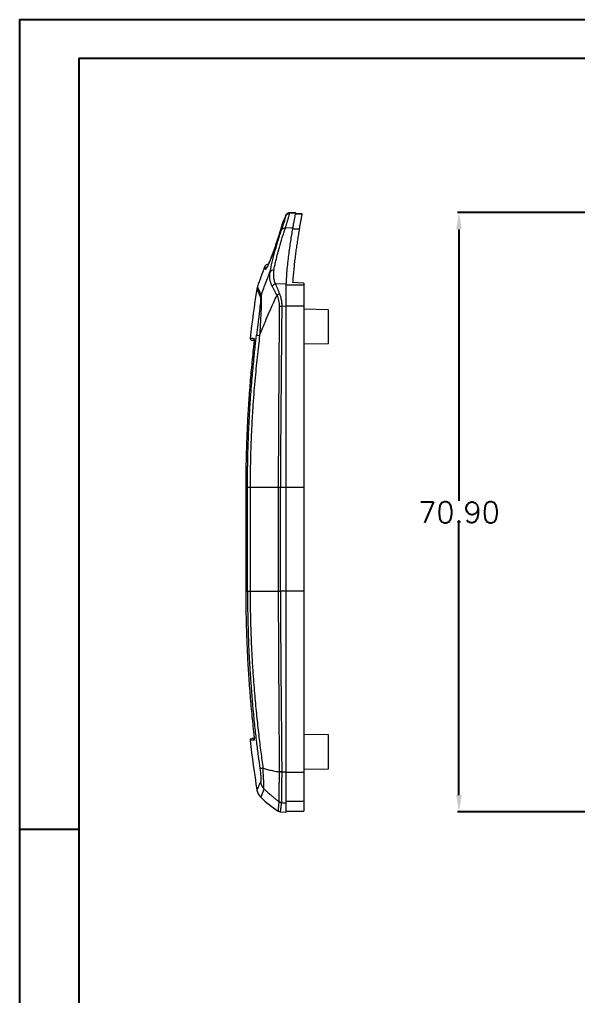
# Model space of a CAD drawing. Header units: inches. Extents: x 1127 to 2406, y 573 to 922.
# Drawn here: x 1510.2 to 1576.2, y 651.3 to 766.9 of the extents above; entities that cross this region are included whole.
import ezdxf

# ---------------------------------------------------------------- set-up
doc = ezdxf.new("R2010")
doc.units = ezdxf.units.IN
doc.styles.get("Standard").update_dxf_attribs({"font": 'txt', "bigfont": 'gbcbig.shx'})
doc.dimstyles.new('2.5', dxfattribs={"dimtxt": 2.5, "dimasz": 2, "dimexe": 0.18, "dimexo": 0.0625, "dimgap": 0.09, "dimtad": 0, "dimtih": 1, "dimtoh": 1, "dimzin": 0, "dimdsep": 46, "dimtxsty": 'Standard', "dimcen": 2, "dimadec": 0, "dimazin": 0, "dimtfac": 1, "dimtofl": 0, "dimtmove": 0, "dimatfit": 3, "dimfxl": 1, "dimtolj": 1, "dimtzin": 0, "dimarcsym": 0})

# ---------------------------------------------------------------- blocks, each defined once
blk = doc.blocks.new('*D139')
at = {"color": 0, "lineweight": -2}
for p, q in [((1596.38, 744.04), (1561.95, 744.04)), ((1562.13, 742.04), (1562.13, 709.93)), ((1562.13, 675.14), (1562.13, 707.25)), ((1596.38, 673.14), (1561.95, 673.14))]:
    blk.add_line(p, q, dxfattribs=at)
at = {"color": 0}
for points in [[(1561.8, 742.04), (1562.46, 742.04), (1562.13, 744.04)], [(1561.8, 675.14), (1562.46, 675.14), (1562.13, 673.14)]]:
    blk.add_solid(points, dxfattribs=at)
at = {"layer": 'Defpoints', "color": 0}
for p in [(1562.13, 744.04), (1596.44, 744.04), (1596.44, 673.14)]:
    blk.add_point(p, dxfattribs=at)
at = {"color": 0, "insert": (1562.13, 708.59), "char_height": 2.5, "attachment_point": 5}
blk.add_mtext('\\A1;70.90', dxfattribs=at)

msp = doc.modelspace()

# ---------------------------------------------------------------- linework, layer by layer
for p, q in [((1510.203, 766.869), (1781.232, 766.869)), ((1510.203, 766.869), (1510.203, 575.233)), ((1517.217, 762.307), (1776.67, 762.307)), ((1517.217, 762.307), (1517.217, 579.796)), ((1517.217, 671.051), (1510.203, 671.051)), ((1510.203, 663.953), (1510.203, 575.233))]:
    msp.add_line(p, q)
at = {"color": 7, "linetype": 'Continuous', "lineweight": 15}
for p, q in [((1541.678, 743.707), (1541.677, 743.709)), ((1542.813, 744.04), (1542.106, 744.003)), ((1542.107, 744.001), (1542.106, 744.003)), ((1542.115, 743.985), (1542.809, 744.021)), ((1542.782, 743.87), (1543.607, 743.87)), ((1543.607, 743.888), (1542.785, 743.888)), ((1541.266, 742.782), (1541.265, 742.785)), ((1542.481, 742.231), (1541.614, 742.196)), ((1542.46, 742.116), (1542.481, 742.231)), ((1542.46, 742.116), (1543.277, 742.116)), ((1540.722, 740.933), (1540.455, 740.091)), ((1540.789, 741.151), (1540.726, 740.959)), ((1540.789, 741.151), (1540.726, 740.959)), ((1540.439, 735.601), (1541.704, 735.633)), ((1543.804, 735.437), (1541.703, 735.437)), ((1543.804, 735.704), (1542.473, 735.751)), ((1543.804, 735.704), (1543.804, 735.437)), ((1541.19, 732.979), (1541.703, 732.992)), ((1543.804, 732.984), (1541.703, 732.984)), ((1546.704, 732.548), (1543.804, 732.599)), ((1546.704, 728.548), (1546.704, 732.548)), ((1543.804, 728.498), (1546.704, 728.548)), ((1536.934, 711.55), (1536.934, 699.247)), ((1536.935, 711.548), (1536.935, 699.248)), ((1536.935, 711.548), (1536.935, 711.548)), ((1537.138, 699.248), (1537.138, 711.548)), ((1537.45, 711.548), (1537.45, 699.248)), ((1540.777, 711.548), (1540.777, 699.248)), ((1541.036, 711.548), (1541.703, 711.548)), ((1541.036, 699.248), (1541.036, 711.548)), ((1541.703, 699.248), (1541.703, 711.548)), ((1541.703, 711.548), (1543.804, 711.548)), ((1543.804, 711.548), (1543.804, 699.248)), ((1536.935, 699.248), (1536.935, 699.248)), ((1536.935, 699.248), (1536.935, 699.248)), ((1537.138, 699.248), (1537.45, 699.248)), ((1537.45, 699.248), (1540.777, 699.248)), ((1541.703, 699.248), (1541.036, 699.248)), ((1543.804, 699.248), (1541.703, 699.248)), ((1537.592, 681.832), (1537.548, 681.799)), ((1546.704, 682.248), (1543.804, 682.299)), ((1546.704, 678.248), (1546.704, 682.248)), ((1543.804, 677.813), (1541.703, 677.813)), ((1543.804, 678.198), (1546.704, 678.248)), ((1543.804, 674.364), (1541.703, 674.364)), ((1541.003, 673.172), (1541.703, 673.135)), ((1541.703, 673.248), (1543.804, 673.248))]:
    msp.add_line(p, q, dxfattribs=at)
at = {"color": 8, "linetype": 'Continuous', "lineweight": 15}
for p, q in [((1541.686, 743.692), (1541.678, 743.707)), ((1542.115, 743.985), (1542.107, 744.001)), ((1541.273, 742.76), (1541.266, 742.782)), ((1540.747, 741.014), (1540.734, 740.976))]:
    msp.add_line(p, q, dxfattribs=at)
at = {"color": 7, "linetype": 'Continuous', "lineweight": 15}
for centre, radius, start, end in [((1633.337, 702.276), 100.59, 155.67522, 156.25172), ((1550.493, 743.873), 6.886, 179.87606, 180.02797), ((1633.337, 702.276), 100.59, 159.43005, 160.85502), ((1686.704, 699.248), 150.3, 186.73749, 189.00035)]:
    msp.add_arc(centre, radius, start, end, dxfattribs=at)
for points, knots in [([(1541.182, 742.016), (1541.199, 742.068), (1541.233, 742.17), (1541.281, 742.315), (1541.326, 742.454), (1541.369, 742.587), (1541.429, 742.775), (1541.501, 743.002), (1541.574, 743.24), (1541.629, 743.43), (1541.663, 743.555), (1541.68, 743.631), (1541.688, 743.676), (1541.686, 743.686), (1541.686, 743.692)], [0, 0, 0, 0, 0.05032533, 0.10042492, 0.15035863, 0.20018694, 0.24997079, 0.37521446, 0.49989831, 0.6246382, 0.74988319, 0.83288266, 0.91616023, 1, 1, 1, 1]), ([(1541.614, 742.196), (1541.619, 742.212), (1541.635, 742.267), (1541.666, 742.375), (1541.709, 742.517), (1541.756, 742.666), (1541.805, 742.831), (1541.871, 743.052), (1541.941, 743.287), (1542.002, 743.502), (1542.048, 743.667), (1542.082, 743.799), (1542.105, 743.897), (1542.117, 743.963), (1542.116, 743.978), (1542.115, 743.985)], [0, 0, 0, 0, 0.01435383, 0.05027666, 0.10031406, 0.15097321, 0.20063256, 0.2758509, 0.40169368, 0.50098553, 0.60045847, 0.70006525, 0.79987175, 0.89988732, 1, 1, 1, 1]), ([(1542.11, 744.003), (1542.065, 743.997), (1541.973, 743.986), (1541.847, 743.921), (1541.742, 743.828), (1541.697, 743.746), (1541.676, 743.706)], [0, 0, 0, 0, 0.245157, 0.5, 0.754843, 1, 1, 1, 1]), ([(1541.686, 743.692), (1541.721, 743.771), (1541.782, 743.846), (1541.936, 743.951), (1542.029, 743.98), (1542.115, 743.985)], [0, 0, 0, 0, 0.5, 0.5, 1, 1, 1, 1]), ([(1542.809, 744.021), (1542.809, 744.018), (1542.808, 744.012), (1542.803, 743.988), (1542.797, 743.953), (1542.788, 743.904), (1542.776, 743.839), (1542.761, 743.756), (1542.742, 743.655), (1542.709, 743.476), (1542.659, 743.206), (1542.592, 742.84), (1542.533, 742.519), (1542.496, 742.316), (1542.481, 742.231)], [0, 0, 0, 0, 0.0538806, 0.1100271, 0.1685465, 0.2295873, 0.2933296, 0.3598195, 0.4289889, 0.5007512, 0.6736848, 0.8138376, 0.922283, 1, 1, 1, 1]), ([(1542.809, 744.021), (1542.81, 744.027), (1542.812, 744.037), (1542.813, 744.039), (1542.813, 744.04)], [0, 0, 0, 0, 0.50005107, 1, 1, 1, 1]), ([(1543.277, 742.116), (1543.287, 742.174), (1543.309, 742.29), (1543.339, 742.451), (1543.367, 742.603), (1543.394, 742.745), (1543.419, 742.876), (1543.443, 742.998), (1543.464, 743.11), (1543.484, 743.213), (1543.503, 743.307), (1543.526, 743.427), (1543.552, 743.561), (1543.577, 743.691), (1543.594, 743.785), (1543.605, 743.848), (1543.607, 743.863), (1543.607, 743.87)], [0, 0, 0, 0, 0.0541177, 0.1073404, 0.1596529, 0.2110447, 0.261518, 0.3110776, 0.3597275, 0.4074713, 0.4543124, 0.5002544, 0.6016453, 0.7023112, 0.8022851, 0.9015375, 1, 1, 1, 1]), ([(1539.816, 737.047), (1539.861, 737.26), (1539.952, 737.686), (1540.101, 738.321), (1540.258, 738.95), (1540.425, 739.574), (1540.601, 740.193), (1540.786, 740.806), (1540.978, 741.413), (1541.114, 741.816), (1541.182, 742.016)], [0, 0, 0, 0, 0.1280478, 0.2552306, 0.3815453, 0.5069891, 0.631559, 0.7552524, 0.8780669, 1, 1, 1, 1]), ([(1540.254, 737.241), (1540.292, 737.42), (1540.367, 737.778), (1540.491, 738.314), (1540.621, 738.849), (1540.76, 739.383), (1540.963, 740.127), (1541.186, 740.878), (1541.406, 741.569), (1541.527, 741.942), (1541.591, 742.128), (1541.614, 742.196)], [0, 0, 0, 0, 0.1075976, 0.2151956, 0.3227931, 0.4303904, 0.5379879, 0.7729935, 0.8860945, 0.9584399, 1, 1, 1, 1]), ([(1540.747, 741.014), (1540.765, 741.07), (1540.802, 741.182), (1540.854, 741.341), (1540.903, 741.491), (1540.949, 741.634), (1540.992, 741.767), (1541.031, 741.893), (1541.068, 742.009), (1541.101, 742.117), (1541.132, 742.216), (1541.159, 742.307), (1541.183, 742.389), (1541.205, 742.463), (1541.223, 742.529), (1541.238, 742.586), (1541.251, 742.634), (1541.261, 742.675), (1541.268, 742.708), (1541.272, 742.733), (1541.274, 742.751), (1541.273, 742.757), (1541.273, 742.76)], [0, 0, 0, 0, 0.0541984, 0.1079637, 0.1612769, 0.2141432, 0.2665733, 0.3185704, 0.3701286, 0.4212405, 0.4719099, 0.522139, 0.5719229, 0.6212648, 0.670166, 0.7186236, 0.7666338, 0.814192, 0.8613028, 0.9079788, 0.9542189, 1, 1, 1, 1]), ([(1541.229, 742.565), (1541.224, 742.552), (1541.216, 742.524), (1541.164, 742.335), (1541.081, 742.061), (1540.974, 741.722), (1540.876, 741.418), (1540.81, 741.216), (1540.789, 741.151)], [0, 0, 0, 0, 0.1692313, 0.3663229, 0.5675193, 0.7524391, 0.9203361, 1, 1, 1, 1]), ([(1541.182, 742.016), (1541.189, 742.028), (1541.203, 742.053), (1541.231, 742.086), (1541.265, 742.116), (1541.312, 742.146), (1541.372, 742.174), (1541.436, 742.192), (1541.489, 742.198), (1541.529, 742.197), (1541.57, 742.195), (1541.6, 742.196), (1541.614, 742.196)], [0, 0, 0, 0, 0.0963894, 0.1954168, 0.2965108, 0.3990194, 0.5497213, 0.700219, 0.7755681, 0.8500923, 0.9266033, 1, 1, 1, 1]), ([(1541.267, 742.789), (1541.252, 742.75), (1541.221, 742.668), (1541.224, 742.575), (1541.226, 742.528)], [0, 0, 0, 0, 0.4849308, 1, 1, 1, 1]), ([(1542.46, 742.116), (1542.418, 741.883), (1542.331, 741.4), (1542.211, 740.649), (1542.093, 739.844), (1541.98, 738.986), (1541.874, 738.075), (1541.814, 737.45), (1541.782, 737.129)], [0, 0, 0, 0, 0.1404266, 0.2913508, 0.45277, 0.6246841, 0.8070945, 1, 1, 1, 1]), ([(1543.277, 742.116), (1543.236, 741.895), (1543.155, 741.451), (1543.044, 740.777), (1542.94, 740.092), (1542.843, 739.396), (1542.754, 738.689), (1542.672, 737.971), (1542.598, 737.241), (1542.53, 736.5), (1542.492, 736.002), (1542.473, 735.751)], [0, 0, 0, 0, 0.1043995, 0.2104572, 0.318182, 0.4275828, 0.5386676, 0.6514444, 0.7659206, 0.8821035, 1, 1, 1, 1]), ([(1540.734, 740.976), (1540.729, 740.965), (1540.722, 740.95), (1540.722, 740.932), (1540.723, 740.927)], [0, 0, 0, 0, 0.7136616, 1, 1, 1, 1]), ([(1539.72, 738.161), (1539.731, 738.187), (1539.772, 738.281), (1539.879, 738.536), (1539.998, 738.83), (1540.102, 739.1), (1540.163, 739.262), (1540.223, 739.421), (1540.271, 739.554), (1540.309, 739.661), (1540.338, 739.743), (1540.365, 739.822), (1540.417, 739.974), (1540.452, 740.085), (1540.479, 740.173)], [0, 0, 0, 0, 0.0408729, 0.1492256, 0.3711892, 0.4469392, 0.5219087, 0.5967354, 0.6720609, 0.7143727, 0.7560922, 0.7973284, 0.8381942, 1, 1, 1, 1]), ([(1540.479, 740.173), (1540.468, 740.15), (1540.454, 740.12), (1540.455, 740.088), (1540.455, 740.081)], [0, 0, 0, 0, 0.7909986, 1, 1, 1, 1]), ([(1540.239, 739.468), (1540.22, 739.414), (1540.171, 739.281), (1540.064, 739.003), (1539.932, 738.671), (1539.797, 738.344), (1539.723, 738.174), (1539.689, 738.098)], [0, 0, 0, 0, 0.1225144, 0.3008999, 0.5935722, 0.8180755, 1, 1, 1, 1]), ([(1539.602, 737.942), (1539.511, 737.937), (1539.413, 737.904), (1539.253, 737.787), (1539.192, 737.703), (1539.16, 737.618)], [0, 0, 0, 0, 0.5, 0.5, 1, 1, 1, 1]), ([(1539.689, 738.098), (1539.686, 738.091), (1539.667, 738.046), (1539.635, 737.976), (1539.584, 737.865), (1539.546, 737.781), (1539.526, 737.731), (1539.552, 737.721), (1539.558, 737.718)], [0, 0, 0, 0, 0.0290102, 0.1969248, 0.3560288, 0.5796477, 0.8935076, 1, 1, 1, 1]), ([(1539.759, 738.259), (1539.737, 738.207), (1539.684, 738.084), (1539.64, 737.987), (1539.614, 737.931)], [0, 0, 0, 0, 0.4218705, 1, 1, 1, 1]), ([(1540.254, 737.241), (1540.163, 737.247), (1540.066, 737.232), (1539.907, 737.162), (1539.848, 737.106), (1539.816, 737.047)], [0, 0, 0, 0, 0.5, 0.5, 1, 1, 1, 1]), ([(1540.254, 737.241), (1540.244, 737.192), (1540.225, 737.093), (1540.206, 736.944), (1540.195, 736.797), (1540.192, 736.652), (1540.198, 736.476), (1540.221, 736.271), (1540.27, 736.041), (1540.341, 735.817), (1540.407, 735.673), (1540.439, 735.601)], [0, 0, 0, 0, 0.0896754, 0.1784322, 0.2663879, 0.3536633, 0.440382, 0.5834964, 0.7240342, 0.8626436, 1, 1, 1, 1]), ([(1538.739, 734.273), (1538.844, 734.552), (1539.018, 735.018), (1539.296, 735.742), (1539.55, 736.387), (1539.735, 736.846), (1539.816, 737.047)], [0, 0, 0, 0, 0.3008094, 0.5015675, 0.7820224, 1, 1, 1, 1]), ([(1540.057, 735.335), (1540.034, 735.38), (1539.988, 735.471), (1539.93, 735.611), (1539.879, 735.756), (1539.837, 735.905), (1539.804, 736.059), (1539.78, 736.216), (1539.766, 736.377), (1539.762, 736.541), (1539.769, 736.707), (1539.786, 736.877), (1539.806, 736.99), (1539.816, 737.047)], [0, 0, 0, 0, 0.0823289, 0.1664565, 0.2523688, 0.3400447, 0.4294568, 0.5205707, 0.6133456, 0.707734, 0.8036817, 0.9011271, 1, 1, 1, 1]), ([(1541.782, 737.129), (1541.772, 737.015), (1541.752, 736.781), (1541.729, 736.418), (1541.711, 736.033), (1541.706, 735.769), (1541.704, 735.633)], [0, 0, 0, 0, 0.2274311, 0.4699089, 0.7274311, 1, 1, 1, 1]), ([(1538.311, 735.265), (1538.311, 735.264), (1538.312, 735.262), (1538.318, 735.248), (1538.327, 735.226), (1538.341, 735.195), (1538.359, 735.155), (1538.38, 735.106), (1538.405, 735.048), (1538.434, 734.982), (1538.466, 734.906), (1538.502, 734.823), (1538.542, 734.73), (1538.586, 734.629), (1538.633, 734.519), (1538.684, 734.402), (1538.721, 734.316), (1538.739, 734.273)], [0, 0, 0, 0, 0.0673703, 0.1346121, 0.2017318, 0.2687358, 0.3356306, 0.4024228, 0.4691188, 0.5357251, 0.6022482, 0.6686946, 0.7350707, 0.8013829, 0.8676376, 0.9338412, 1, 1, 1, 1]), ([(1540.439, 735.601), (1540.365, 735.581), (1540.287, 735.546), (1540.152, 735.452), (1540.095, 735.394), (1540.057, 735.335)], [0, 0, 0, 0, 0.5, 0.5, 1, 1, 1, 1]), ([(1540.615, 734.246), (1540.588, 734.302), (1540.533, 734.416), (1540.451, 734.581), (1540.369, 734.742), (1540.288, 734.898), (1540.209, 735.049), (1540.131, 735.196), (1540.082, 735.289), (1540.057, 735.335)], [0, 0, 0, 0, 0.13976651, 0.28040019, 0.42201149, 0.56469867, 0.70854709, 0.85362838, 1, 1, 1, 1]), ([(1540.439, 735.601), (1540.456, 735.563), (1540.49, 735.484), (1540.546, 735.354), (1540.607, 735.211), (1540.691, 735.011), (1540.797, 734.752), (1540.883, 734.533), (1540.926, 734.424)], [0, 0, 0, 0, 0.111255, 0.2310477, 0.3594206, 0.4963819, 0.7475831, 1, 1, 1, 1]), ([(1541.703, 732.992), (1541.703, 733.062), (1541.703, 733.201), (1541.703, 733.407), (1541.702, 733.613), (1541.702, 733.816), (1541.702, 734.017), (1541.702, 734.214), (1541.702, 734.407), (1541.702, 734.595), (1541.702, 734.777), (1541.702, 734.953), (1541.703, 735.122), (1541.703, 735.284), (1541.703, 735.386), (1541.703, 735.437)], [0, 0, 0, 0, 0.0762758, 0.152997, 0.2300751, 0.307419, 0.3849354, 0.4625299, 0.5401076, 0.6175735, 0.6948335, 0.7717951, 0.8483679, 0.9244642, 1, 1, 1, 1]), ([(1543.804, 735.437), (1543.804, 735.39), (1543.804, 735.298), (1543.804, 735.15), (1543.804, 734.996), (1543.804, 734.837), (1543.804, 734.671), (1543.804, 734.499), (1543.804, 734.278), (1543.804, 734.003), (1543.804, 733.672), (1543.804, 733.332), (1543.804, 733.1), (1543.804, 732.984)], [0, 0, 0, 0, 0.071866, 0.1432871, 0.214443, 0.2855156, 0.3566872, 0.4281396, 0.5000522, 0.6254909, 0.7499783, 0.8744898, 1, 1, 1, 1]), ([(1538.673, 734.021), (1538.68, 734.003), (1538.685, 733.968), (1538.688, 733.867), (1538.686, 733.803), (1538.676, 733.584), (1538.662, 733.408), (1538.627, 733.038), (1538.607, 732.843), (1538.563, 732.445), (1538.54, 732.243), (1538.468, 731.629), (1538.418, 731.213), (1538.317, 730.377), (1538.265, 729.956), (1538.215, 729.536)], [0, 0, 0, 0, 0.0625, 0.0625, 0.125, 0.125, 0.25, 0.25, 0.375, 0.375, 0.5, 0.5, 0.75, 0.75, 1, 1, 1, 1]), ([(1538.739, 734.273), (1538.742, 734.264), (1538.748, 734.246), (1538.755, 734.206), (1538.761, 734.155), (1538.766, 734.095), (1538.77, 734.024), (1538.773, 733.942), (1538.774, 733.851), (1538.775, 733.749), (1538.774, 733.511), (1538.763, 733.066), (1538.736, 732.437), (1538.703, 731.77), (1538.666, 731.086), (1538.623, 730.319), (1538.591, 729.778), (1538.575, 729.495)], [0, 0, 0, 0, 0.0218151, 0.0437084, 0.0658362, 0.0883494, 0.1113913, 0.135095, 0.1595829, 0.1849654, 0.2113417, 0.3278492, 0.4658457, 0.5784842, 0.7047642, 0.8451323, 1, 1, 1, 1]), ([(1538.575, 729.495), (1538.673, 729.74), (1538.895, 730.291), (1539.272, 731.209), (1539.724, 732.276), (1540.179, 733.31), (1540.488, 733.973), (1540.615, 734.246)], [0, 0, 0, 0, 0.1538261, 0.3458827, 0.5758618, 0.82567, 1, 1, 1, 1]), ([(1540.926, 734.424), (1540.869, 734.403), (1540.81, 734.376), (1540.703, 734.315), (1540.654, 734.28), (1540.615, 734.246)], [0, 0, 0, 0, 0.5, 0.5, 1, 1, 1, 1]), ([(1540.615, 734.246), (1540.7, 734.056), (1540.769, 733.852), (1540.864, 733.422), (1540.888, 733.195), (1540.887, 732.967)], [0, 0, 0, 0, 0.5, 0.5, 1, 1, 1, 1]), ([(1540.926, 734.424), (1540.943, 734.377), (1540.978, 734.284), (1541.023, 734.141), (1541.063, 733.998), (1541.098, 733.854), (1541.133, 733.679), (1541.164, 733.47), (1541.187, 733.226), (1541.189, 733.061), (1541.19, 732.979)], [0, 0, 0, 0, 0.1076268, 0.213032, 0.3162576, 0.4173559, 0.5163893, 0.6790352, 0.8401224, 1, 1, 1, 1]), ([(1540.887, 732.967), (1540.87, 729.415), (1540.844, 725.851), (1540.798, 718.707), (1540.777, 715.128), (1540.777, 711.548)], [0, 0, 0, 0, 0.5, 0.5, 1, 1, 1, 1]), ([(1541.19, 732.979), (1541.187, 732.634), (1541.181, 731.859), (1541.17, 730.57), (1541.156, 729.026), (1541.14, 727.229), (1541.118, 724.837), (1541.094, 722.212), (1541.069, 719.302), (1541.051, 716.625), (1541.039, 713.995), (1541.037, 712.333), (1541.036, 711.548)], [0, 0, 0, 0, 0.0485559, 0.1089415, 0.1811564, 0.2652006, 0.3610737, 0.5162815, 0.6326548, 0.7679403, 0.8903883, 1, 1, 1, 1]), ([(1543.804, 732.984), (1543.804, 732.539), (1543.804, 731.649), (1543.804, 730.313), (1543.804, 728.976), (1543.804, 727.639), (1543.804, 726.302), (1543.804, 724.964), (1543.804, 723.625), (1543.804, 722.285), (1543.804, 720.945), (1543.804, 719.605), (1543.804, 718.263), (1543.804, 716.921), (1543.804, 715.579), (1543.804, 714.236), (1543.804, 712.892), (1543.804, 711.996), (1543.804, 711.548)], [0, 0, 0, 0, 0.0625609, 0.1250975, 0.1876132, 0.2501114, 0.3125958, 0.3750697, 0.4375366, 0.5, 0.5624634, 0.6249303, 0.6874042, 0.7498886, 0.8123868, 0.8749025, 0.9374391, 1, 1, 1, 1]), ([(1537.138, 711.548), (1537.139, 711.964), (1537.141, 712.852), (1537.16, 714.267), (1537.196, 715.849), (1537.255, 717.598), (1537.343, 719.513), (1537.475, 721.737), (1537.65, 724.064), (1537.854, 726.287), (1538.04, 728.061), (1538.162, 729.094), (1538.215, 729.536)], [0, 0, 0, 0, 0.0692085, 0.1476929, 0.2354585, 0.3325086, 0.4388441, 0.5544621, 0.703175, 0.8270056, 0.925946, 1, 1, 1, 1]), ([(1537.442, 729.182), (1537.436, 729.133), (1537.45, 729.073), (1537.525, 728.985), (1537.582, 728.961), (1537.63, 728.958)], [0, 0, 0, 0, 0.5, 0.5, 1, 1, 1, 1]), ([(1537.442, 729.182), (1537.443, 729.182), (1537.445, 729.181), (1537.459, 729.181), (1537.482, 729.18), (1537.514, 729.178), (1537.555, 729.176), (1537.605, 729.173), (1537.665, 729.17), (1537.733, 729.166), (1537.81, 729.162), (1537.869, 729.159), (1537.899, 729.158)], [0, 0, 0, 0, 0.1001437, 0.2002675, 0.300367, 0.4004375, 0.5004746, 0.6004737, 0.7004303, 0.8003399, 0.9001979, 1, 1, 1, 1]), ([(1538.575, 729.495), (1538.525, 729.085), (1538.423, 728.239), (1538.278, 726.929), (1538.136, 725.538), (1538, 724.068), (1537.873, 722.517), (1537.756, 720.885), (1537.653, 719.173), (1537.567, 717.381), (1537.502, 715.508), (1537.458, 713.555), (1537.453, 712.226), (1537.45, 711.548)], [0, 0, 0, 0, 0.0688317, 0.1420838, 0.2197537, 0.3018389, 0.3883376, 0.4792484, 0.5745704, 0.6743041, 0.7784511, 0.8870146, 1, 1, 1, 1]), ([(1537.899, 729.158), (1537.901, 729.157), (1537.905, 729.155), (1537.91, 729.145), (1537.915, 729.128), (1537.92, 729.096), (1537.923, 729.042), (1537.924, 728.954), (1537.921, 728.848), (1537.913, 728.727), (1537.902, 728.595), (1537.893, 728.504), (1537.888, 728.458)], [0, 0, 0, 0, 0.0630157, 0.1254614, 0.1879545, 0.2511105, 0.3758002, 0.5004218, 0.6249949, 0.7497743, 0.8750157, 1, 1, 1, 1]), ([(1538.215, 729.536), (1538.232, 729.534), (1538.272, 729.53), (1538.395, 729.516), (1538.478, 729.506), (1538.575, 729.495)], [0, 0, 0, 0, 0.5, 0.5, 1, 1, 1, 1]), ([(1537.888, 728.458), (1537.843, 728.057), (1537.754, 727.254), (1537.633, 726.048), (1537.521, 724.842), (1537.419, 723.635), (1537.327, 722.427), (1537.244, 721.219), (1537.171, 720.01), (1537.108, 718.801), (1537.055, 717.592), (1537.011, 716.383), (1536.977, 715.174), (1536.953, 713.965), (1536.938, 712.757), (1536.936, 711.951), (1536.935, 711.548)], [0, 0, 0, 0, 0.0715056, 0.1430086, 0.2145066, 0.2859974, 0.3574786, 0.4289479, 0.500403, 0.5718417, 0.6432616, 0.7146605, 0.7860361, 0.857386, 0.9287081, 1, 1, 1, 1]), ([(1537.63, 728.958), (1537.641, 728.958), (1537.662, 728.957), (1537.781, 728.951), (1537.914, 728.944), (1537.959, 728.941)], [0, 0, 0, 0, 0.4005706, 0.8009386, 1, 1, 1, 1]), ([(1537.968, 728.927), (1537.965, 728.925), (1537.951, 728.918), (1537.94, 728.875), (1537.925, 728.785), (1537.91, 728.64), (1537.895, 728.518), (1537.887, 728.452)], [0, 0, 0, 0, 0.0551931, 0.2284183, 0.4413318, 0.6976505, 1, 1, 1, 1]), ([(1537.138, 711.548), (1537.155, 711.548), (1537.19, 711.548), (1537.296, 711.548), (1537.367, 711.548), (1537.45, 711.548)], [0, 0, 0, 0, 0.5, 0.5, 1, 1, 1, 1]), ([(1536.935, 699.248), (1536.936, 698.845), (1536.938, 698.039), (1536.953, 696.83), (1536.977, 695.62), (1537.011, 694.411), (1537.055, 693.202), (1537.108, 691.993), (1537.172, 690.784), (1537.244, 689.576), (1537.327, 688.368), (1537.419, 687.161), (1537.521, 685.954), (1537.633, 684.748), (1537.754, 683.543), (1537.843, 682.74), (1537.888, 682.338)], [0, 0, 0, 0, 0.0713579, 0.1427265, 0.2141059, 0.2854961, 0.3568971, 0.428309, 0.4997317, 0.5711655, 0.6426102, 0.714066, 0.7855328, 0.8570107, 0.9284998, 1, 1, 1, 1]), ([(1537.138, 699.248), (1537.139, 698.878), (1537.141, 698.105), (1537.155, 696.899), (1537.18, 695.596), (1537.22, 694.199), (1537.276, 692.706), (1537.353, 691.118), (1537.5, 688.629), (1537.708, 685.999), (1537.976, 683.316), (1538.185, 681.477), (1538.392, 679.819), (1538.536, 678.779), (1538.604, 678.29)], [0, 0, 0, 0, 0.0528443, 0.1102398, 0.1721869, 0.2386863, 0.3097384, 0.3853441, 0.4655038, 0.6654482, 0.7617069, 0.850171, 0.9296023, 1, 1, 1, 1]), ([(1537.45, 699.248), (1537.451, 698.846), (1537.453, 698.053), (1537.469, 696.877), (1537.493, 695.732), (1537.525, 694.617), (1537.565, 693.532), (1537.612, 692.477), (1537.665, 691.453), (1537.723, 690.458), (1537.823, 688.935), (1537.977, 686.947), (1538.205, 684.536), (1538.449, 682.313), (1538.701, 680.266), (1538.88, 678.965), (1538.966, 678.346)], [0, 0, 0, 0, 0.0574769, 0.1135229, 0.1681394, 0.2213274, 0.2730876, 0.3234207, 0.3723271, 0.4198069, 0.4658603, 0.590668, 0.7050484, 0.8121759, 0.9104976, 1, 1, 1, 1]), ([(1540.777, 699.248), (1540.777, 695.682), (1540.798, 692.117), (1540.844, 685), (1540.869, 681.449), (1540.887, 677.911)], [0, 0, 0, 0, 0.5, 0.5, 1, 1, 1, 1]), ([(1541.036, 699.248), (1541.036, 698.799), (1541.037, 697.869), (1541.041, 696.427), (1541.048, 694.89), (1541.058, 693.259), (1541.071, 691.304), (1541.092, 688.785), (1541.12, 685.721), (1541.149, 682.623), (1541.172, 680.01), (1541.184, 678.519), (1541.189, 677.898)], [0, 0, 0, 0, 0.0629723, 0.1303716, 0.2021982, 0.2784523, 0.3591341, 0.4764223, 0.6319208, 0.7895788, 0.9122723, 1, 1, 1, 1]), ([(1543.804, 699.248), (1543.804, 698.8), (1543.804, 697.904), (1543.804, 696.561), (1543.804, 695.218), (1543.804, 693.875), (1543.804, 692.533), (1543.804, 691.192), (1543.804, 689.851), (1543.804, 688.511), (1543.804, 687.172), (1543.804, 685.833), (1543.804, 684.495), (1543.804, 683.157), (1543.804, 681.82), (1543.804, 680.484), (1543.804, 679.148), (1543.804, 678.258), (1543.804, 677.813)], [0, 0, 0, 0, 0.0625609, 0.1250975, 0.1876132, 0.2501114, 0.3125958, 0.3750697, 0.4375366, 0.5, 0.5624634, 0.6249303, 0.6874042, 0.7498886, 0.8123868, 0.8749025, 0.9374391, 1, 1, 1, 1]), ([(1537.563, 681.82), (1537.544, 681.809), (1537.507, 681.787), (1537.468, 681.734), (1537.447, 681.674), (1537.448, 681.633), (1537.449, 681.614)], [0, 0, 0, 0, 0.2559465, 0.5163748, 0.7679943, 1, 1, 1, 1]), ([(1537.923, 681.854), (1537.892, 681.852), (1537.773, 681.846), (1537.689, 681.841), (1537.671, 681.84), (1537.668, 681.84)], [0, 0, 0, 0, 0.2203139, 0.8395275, 1, 1, 1, 1]), ([(1537.888, 682.338), (1537.89, 682.315), (1537.895, 682.269), (1537.902, 682.2), (1537.908, 682.133), (1537.915, 682.047), (1537.921, 681.945), (1537.924, 681.839), (1537.923, 681.752), (1537.919, 681.688), (1537.911, 681.647), (1537.903, 681.642), (1537.899, 681.639)], [0, 0, 0, 0, 0.0637711, 0.1269288, 0.1901146, 0.2539697, 0.3795208, 0.5051166, 0.6293563, 0.7537907, 0.8769143, 1, 1, 1, 1]), ([(1538.604, 678.29), (1538.622, 678.294), (1538.662, 678.3), (1538.785, 678.319), (1538.868, 678.331), (1538.966, 678.346)], [0, 0, 0, 0, 0.5, 0.5, 1, 1, 1, 1]), ([(1538.604, 678.29), (1538.632, 678.097), (1538.656, 677.902), (1538.693, 677.535), (1538.707, 677.363), (1538.721, 677.066), (1538.722, 676.94), (1538.714, 676.799), (1538.71, 676.759), (1538.702, 676.712), (1538.699, 676.698), (1538.694, 676.68), (1538.692, 676.675), (1538.689, 676.667), (1538.688, 676.665), (1538.687, 676.662), (1538.686, 676.661), (1538.685, 676.658), (1538.684, 676.657), (1538.684, 676.657)], [0, 0, 0, 0, 0.25, 0.25, 0.5, 0.5, 0.75, 0.75, 0.875, 0.875, 0.9375, 0.9375, 0.96875, 0.96875, 0.984375, 0.984375, 0.9921875, 0.9921875, 1, 1, 1, 1]), ([(1538.966, 678.346), (1539.052, 678.316), (1539.227, 678.258), (1539.499, 678.178), (1539.783, 678.104), (1540.078, 678.037), (1540.384, 677.974), (1540.596, 677.938), (1540.703, 677.92)], [0, 0, 0, 0, 0.1578331, 0.3190334, 0.4837207, 0.6520214, 0.824068, 1, 1, 1, 1]), ([(1539.082, 675.869), (1539.083, 675.875), (1539.083, 675.894), (1539.083, 675.932), (1539.083, 676), (1539.082, 676.098), (1539.08, 676.239), (1539.074, 676.418), (1539.066, 676.639), (1539.054, 676.885), (1539.04, 677.153), (1539.023, 677.437), (1539.004, 677.733), (1538.985, 678.036), (1538.972, 678.243), (1538.966, 678.346)], [0, 0, 0, 0, 0.02006385, 0.06339967, 0.11473928, 0.19031825, 0.26595379, 0.36009812, 0.45354964, 0.54631878, 0.63839726, 0.72984566, 0.82061364, 0.91057288, 1, 1, 1, 1]), ([(1540.887, 677.898), (1540.886, 677.834), (1540.884, 677.704), (1540.881, 677.509), (1540.878, 677.312), (1540.874, 677.112), (1540.87, 676.912), (1540.866, 676.71), (1540.862, 676.509), (1540.859, 676.31), (1540.856, 676.112), (1540.854, 675.917), (1540.852, 675.727), (1540.851, 675.541), (1540.85, 675.363), (1540.851, 675.192), (1540.852, 675.03), (1540.853, 674.879), (1540.854, 674.707), (1540.856, 674.55), (1540.856, 674.43), (1540.854, 674.382), (1540.853, 674.362)], [0, 0, 0, 0, 0.0376853, 0.0763673, 0.1160615, 0.1567839, 0.1985469, 0.2413553, 0.2852047, 0.3300795, 0.3759831, 0.4229221, 0.470885, 0.5198855, 0.5699065, 0.6209442, 0.6730087, 0.7260735, 0.7801529, 0.8740249, 0.9472838, 1, 1, 1, 1]), ([(1541.189, 677.879), (1541.188, 677.815), (1541.186, 677.682), (1541.182, 677.48), (1541.178, 677.269), (1541.174, 677.05), (1541.169, 676.824), (1541.165, 676.594), (1541.16, 676.359), (1541.156, 676.122), (1541.152, 675.885), (1541.149, 675.65), (1541.146, 675.323), (1541.145, 674.967), (1541.146, 674.66), (1541.146, 674.463), (1541.145, 674.334), (1541.142, 674.28), (1541.14, 674.254)], [0, 0, 0, 0, 0.036752, 0.0757034, 0.1168737, 0.1602848, 0.2059591, 0.2539175, 0.3041765, 0.3567461, 0.4116285, 0.4688165, 0.5282945, 0.6649609, 0.7792897, 0.858262, 0.9317862, 1, 1, 1, 1]), ([(1541.189, 677.898), (1541.302, 677.897), (1541.473, 677.895), (1541.644, 677.892), (1541.703, 677.891)], [0, 0, 0, 0, 0.6594429, 1, 1, 1, 1]), ([(1541.703, 674.231), (1541.703, 674.243), (1541.703, 674.268), (1541.703, 674.317), (1541.703, 674.373), (1541.703, 674.437), (1541.703, 674.509), (1541.703, 674.588), (1541.703, 674.674), (1541.703, 674.767), (1541.703, 674.867), (1541.703, 674.973), (1541.703, 675.085), (1541.703, 675.203), (1541.703, 675.327), (1541.703, 675.457), (1541.703, 675.591), (1541.703, 675.731), (1541.703, 675.875), (1541.703, 676.024), (1541.703, 676.177), (1541.703, 676.334), (1541.703, 676.495), (1541.703, 676.66), (1541.703, 676.828), (1541.703, 676.999), (1541.703, 677.172), (1541.703, 677.349), (1541.703, 677.527), (1541.703, 677.708), (1541.703, 677.83), (1541.703, 677.891)], [0, 0, 0, 0, 0.0346361, 0.06919365, 0.10369599, 0.13816246, 0.17260867, 0.20704684, 0.24148605, 0.27593261, 0.31039038, 0.34486106, 0.37934458, 0.41383937, 0.44834275, 0.4828512, 0.51736073, 0.55186718, 0.58636656, 0.62085535, 0.65533087, 0.68979156, 0.72423734, 0.75866992, 0.79309313, 0.82751327, 0.86193941, 0.89638371, 0.93086174, 0.96539275, 1, 1, 1, 1]), ([(1543.804, 677.813), (1543.804, 677.745), (1543.804, 677.61), (1543.804, 677.409), (1543.804, 677.212), (1543.804, 677.017), (1543.804, 676.825), (1543.804, 676.501), (1543.804, 676.063), (1543.804, 675.556), (1543.804, 675.118), (1543.804, 674.806), (1543.804, 674.595), (1543.804, 674.454), (1543.804, 674.394), (1543.804, 674.364)], [0, 0, 0, 0, 0.0407966, 0.0813856, 0.1218734, 0.1623669, 0.2029734, 0.243799, 0.3718659, 0.500039, 0.6281059, 0.7562791, 0.8376391, 0.9185936, 1, 1, 1, 1]), ([(1538.688, 676.666), (1538.69, 676.65), (1538.693, 676.627), (1538.696, 676.602), (1538.698, 676.587), (1538.699, 676.58), (1538.7, 676.576)], [0, 0, 0, 0, 0.50156193, 0.76856256, 0.89037295, 1, 1, 1, 1]), ([(1538.708, 676.584), (1538.739, 676.464), (1538.807, 676.199), (1538.985, 675.986), (1539.083, 675.87)], [0, 0, 0, 0, 0.45180994, 1, 1, 1, 1]), ([(1538.255, 675.735), (1538.28, 675.576), (1538.332, 675.416), (1538.488, 675.122), (1538.59, 674.989), (1538.708, 674.878)], [0, 0, 0, 0, 0.5, 0.5, 1, 1, 1, 1]), ([(1539.083, 675.87), (1539.067, 675.828), (1539.037, 675.744), (1538.994, 675.63), (1538.954, 675.524), (1538.918, 675.427), (1538.884, 675.339), (1538.854, 675.259), (1538.826, 675.187), (1538.802, 675.124), (1538.78, 675.068), (1538.755, 675.003), (1538.73, 674.939), (1538.711, 674.889), (1538.709, 674.881), (1538.708, 674.878)], [0, 0, 0, 0, 0.0649216, 0.1293048, 0.1931505, 0.2564597, 0.3192332, 0.3814714, 0.4431749, 0.5043436, 0.5649707, 0.6250441, 0.7467086, 0.8717286, 1, 1, 1, 1]), ([(1540.671, 674.503), (1540.58, 674.575), (1540.397, 674.72), (1540.128, 674.942), (1539.861, 675.168), (1539.598, 675.398), (1539.338, 675.631), (1539.168, 675.79), (1539.083, 675.87)], [0, 0, 0, 0, 0.1642516, 0.3293043, 0.4952826, 0.6623099, 0.8305085, 1, 1, 1, 1]), ([(1540.853, 674.362), (1540.823, 674.386), (1540.762, 674.433), (1540.702, 674.48), (1540.671, 674.503)], [0, 0, 0, 0, 0.4957329, 1, 1, 1, 1]), ([(1541.138, 674.243), (1541.134, 674.198), (1541.124, 674.109), (1541.111, 673.988), (1541.098, 673.878), (1541.087, 673.78), (1541.076, 673.691), (1541.066, 673.612), (1541.057, 673.542), (1541.049, 673.48), (1541.037, 673.396), (1541.024, 673.304), (1541.013, 673.226), (1541.005, 673.18), (1541.004, 673.175), (1541.003, 673.172)], [0, 0, 0, 0, 0.0645717, 0.1272576, 0.188058, 0.2469728, 0.3040023, 0.3591465, 0.4124055, 0.4637795, 0.5132686, 0.6428233, 0.767129, 0.8861873, 1, 1, 1, 1]), ([(1541.138, 674.243), (1541.234, 674.24), (1541.375, 674.237), (1541.563, 674.233), (1541.656, 674.231), (1541.703, 674.231)], [0, 0, 0, 0, 0.50502389, 0.7523444, 1, 1, 1, 1]), ([(1543.804, 674.364), (1543.804, 674.315), (1543.804, 674.218), (1543.804, 674.085), (1543.804, 673.961), (1543.804, 673.847), (1543.804, 673.742), (1543.804, 673.648), (1543.804, 673.564), (1543.804, 673.49), (1543.804, 673.425), (1543.804, 673.371), (1543.804, 673.326), (1543.804, 673.291), (1543.804, 673.267), (1543.804, 673.251), (1543.804, 673.249), (1543.804, 673.248)], [0, 0, 0, 0, 0.0668346, 0.1335974, 0.2002992, 0.2669511, 0.3335643, 0.4001497, 0.4667184, 0.5332816, 0.5998503, 0.6664357, 0.7330489, 0.7997008, 0.8664026, 0.9331654, 1, 1, 1, 1])]:
    msp.add_open_spline(points, degree=3, knots=knots, dxfattribs=at)
at = {"color": 8, "linetype": 'Continuous', "lineweight": 15}
for points, knots in [([(1541.273, 742.76), (1541.259, 742.726), (1541.237, 742.668), (1541.235, 742.605), (1541.234, 742.579)], [0, 0, 0, 0, 0.58093422, 1, 1, 1, 1]), ([(1539.282, 737.35), (1539.297, 737.35), (1539.316, 737.351), (1539.371, 737.438), (1539.405, 737.496), (1539.444, 737.568), (1539.487, 737.654), (1539.538, 737.759), (1539.597, 737.886), (1539.659, 738.021), (1539.701, 738.118), (1539.72, 738.161)], [0, 0, 0, 0, 0.2970202, 0.3784493, 0.4592758, 0.5403218, 0.6248459, 0.7107004, 0.8129627, 0.9165752, 1, 1, 1, 1]), ([(1539.282, 737.35), (1539.302, 737.392), (1539.344, 737.479), (1539.449, 737.584), (1539.539, 737.624), (1539.583, 737.644)], [0, 0, 0, 0, 0.3251516, 0.6644572, 1, 1, 1, 1]), ([(1537.899, 729.158), (1537.898, 729.131), (1537.898, 729.091), (1537.919, 729.04), (1537.943, 729.004), (1537.968, 728.979), (1537.987, 728.968), (1537.993, 728.965)], [0, 0, 0, 0, 0.3440244, 0.5301944, 0.7205115, 0.9106483, 1, 1, 1, 1]), ([(1537.899, 681.639), (1537.899, 681.665), (1537.899, 681.705), (1537.912, 681.744), (1537.92, 681.756), (1537.92, 681.756)], [0, 0, 0, 0, 0.64708342, 0.99765272, 1, 1, 1, 1]), ([(1537.899, 681.639), (1537.808, 681.634), (1537.626, 681.625), (1537.487, 681.617), (1537.468, 681.616), (1537.461, 681.616)], [0, 0, 0, 0, 0.379479, 0.7595337, 1, 1, 1, 1])]:
    msp.add_open_spline(points, degree=3, knots=knots, dxfattribs=at)
at = {"color": 7, "linetype": 'Continuous', "lineweight": 15}
for points in [[(1540.479, 740.173), (1540.565, 740.454), (1540.654, 740.734), (1540.747, 741.014)], [(1539.16, 737.618), (1539.16, 737.618), (1539.201, 737.528), (1539.282, 737.35)], [(1538.246, 735.007), (1537.94, 733.072), (1537.672, 731.129), (1537.442, 729.182)], [(1538.311, 735.265), (1538.282, 735.181), (1538.26, 735.095), (1538.246, 735.007)], [(1538.246, 735.007), (1538.246, 735.006), (1538.39, 734.677), (1538.673, 734.021)], [(1541.703, 735.437), (1541.703, 735.505), (1541.703, 735.57), (1541.704, 735.633)], [(1538.673, 734.021), (1538.687, 734.106), (1538.71, 734.191), (1538.739, 734.273)], [(1540.887, 732.967), (1540.969, 732.975), (1541.081, 732.979), (1541.19, 732.979)], [(1541.703, 711.548), (1541.703, 718.713), (1541.703, 725.878), (1541.703, 732.992)], [(1536.935, 711.548), (1536.997, 711.548), (1537.065, 711.548), (1537.138, 711.548)], [(1537.45, 711.548), (1538.399, 711.548), (1539.52, 711.548), (1540.777, 711.548)], [(1540.777, 711.548), (1540.852, 711.548), (1540.944, 711.548), (1541.036, 711.548)], [(1536.935, 699.248), (1536.997, 699.248), (1537.065, 699.248), (1537.138, 699.248)], [(1540.777, 699.248), (1540.853, 699.248), (1540.944, 699.248), (1541.036, 699.248)], [(1541.703, 677.891), (1541.703, 684.976), (1541.703, 692.112), (1541.703, 699.248)], [(1540.703, 677.92), (1540.764, 677.913), (1540.825, 677.905), (1540.887, 677.898)], [(1540.887, 677.911), (1540.969, 677.902), (1541.081, 677.898), (1541.189, 677.898)], [(1540.887, 677.911), (1540.887, 677.906), (1540.887, 677.902), (1540.887, 677.898)], [(1541.189, 677.879), (1541.081, 677.881), (1540.969, 677.888), (1540.887, 677.898)], [(1541.189, 677.898), (1541.189, 677.891), (1541.189, 677.885), (1541.189, 677.879)], [(1538.684, 676.657), (1538.397, 676.056), (1538.254, 675.738), (1538.255, 675.735)], [(1538.708, 674.878), (1539.343, 674.28), (1540.027, 673.737), (1540.753, 673.255)], [(1540.852, 674.352), (1540.8, 673.621), (1540.753, 673.255), (1540.753, 673.255)], [(1540.852, 674.352), (1540.852, 674.356), (1540.853, 674.359), (1540.853, 674.362)], [(1540.852, 674.352), (1540.932, 674.289), (1541.036, 674.249), (1541.138, 674.243)], [(1541.14, 674.254), (1541.038, 674.259), (1540.933, 674.299), (1540.853, 674.362)], [(1541.14, 674.254), (1541.14, 674.25), (1541.139, 674.246), (1541.138, 674.243)], [(1541.703, 673.135), (1541.703, 673.135), (1541.703, 673.503), (1541.703, 674.231)], [(1540.753, 673.255), (1540.825, 673.207), (1540.915, 673.177), (1541.003, 673.172)]]:
    msp.add_open_spline(points, degree=3, dxfattribs=at)

# ---------------------------------------------------------------- dimensions: what is measured, and where the dimension line sits
dim = msp.add_linear_dim(base=(1562.1317, 744.0398), p1=(1596.4405, 673.1354), p2=(1596.4405, 744.0398), angle=90, dimstyle='2.5')
dim.commit()
dim.dimension.update_dxf_attribs({"geometry": '*D139', "text_midpoint": (1562.1317, 708.5876)})

doc.saveas('drawing.dxf')
